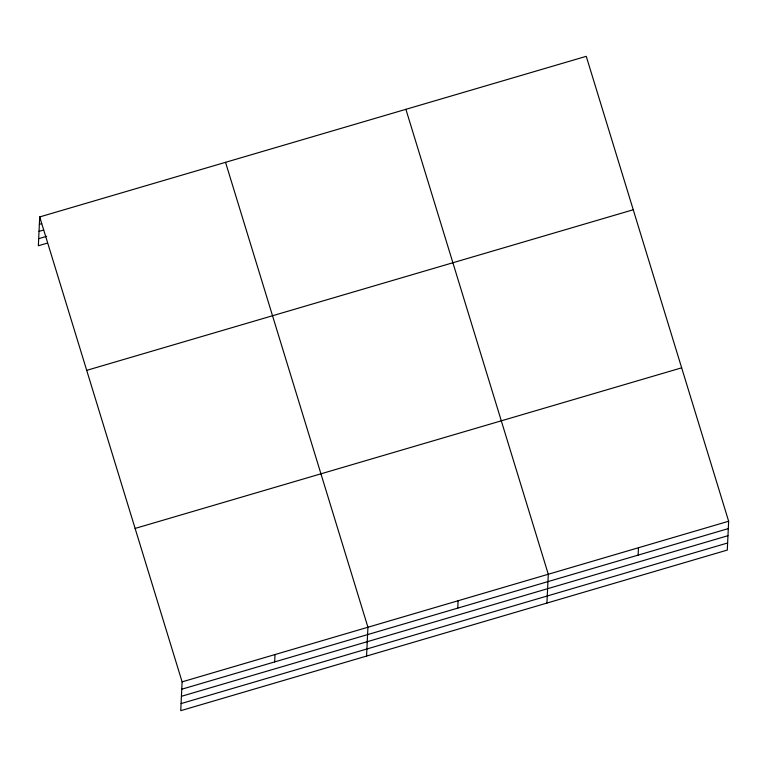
<?xml version="1.0" encoding="UTF-8"?>
<svg xmlns="http://www.w3.org/2000/svg" width="767" height="767" viewBox="0 0 767 767"><rect width="100%" height="100%" fill="white"/><g stroke="black" fill="none" stroke-linecap="round" stroke-linejoin="round"><path stroke-width="1.15" d="M39.711 216.927L182.105 681.853L180.744 710.673L727.289 550.073L728.65 521.244L586.256 56.327L39.711 216.927L38.35 245.756L47.525 243.053M274.672 661.921L275.017 654.548M366.568 656.063L367.93 627.243L225.536 162.326M457.765 608.116L458.11 600.743M546.929 603.073L548.29 574.243L405.896 109.326M638.125 555.116L638.47 547.743M39.366 224.3L41.658 223.628M39.031 231.385L43.614 230.033M38.686 238.671L46.71 236.313M86.7 370.356L633.245 209.755M135.117 528.425L681.662 367.824M182.105 681.853L728.65 521.244M181.76 689.217L728.305 528.616M181.424 696.302L727.969 535.702M181.079 703.588L727.624 542.988"/></g></svg>
